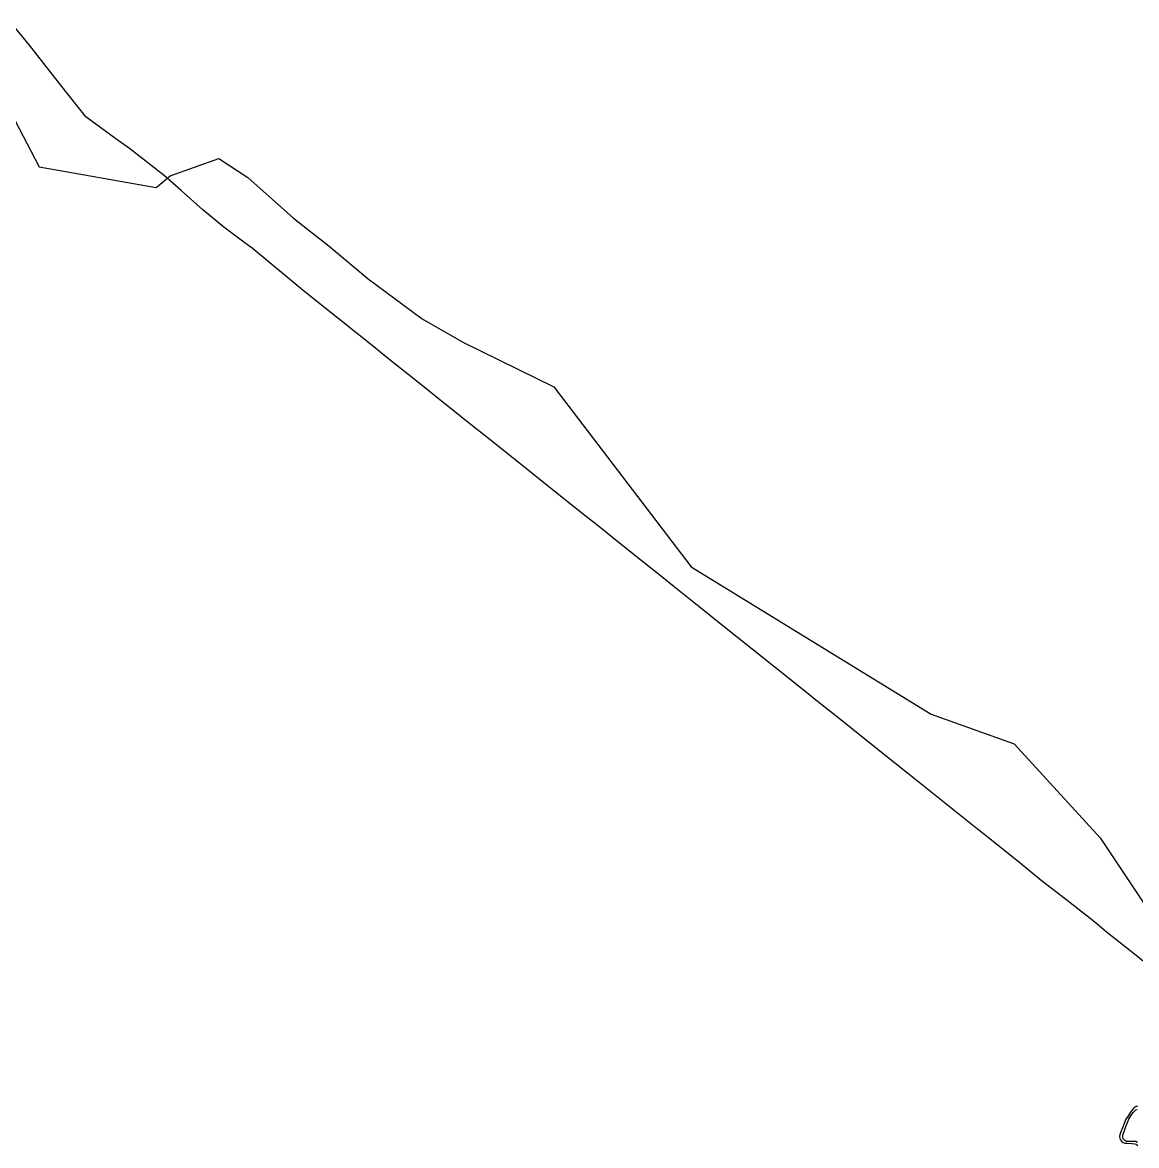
# Model space of a CAD drawing. Extents: x 283583 to 658922, y 889284 to 1241133.
# Drawn here: x 564632 to 582654, y 970215 to 988377 of the extents above; entities that cross this region are included whole.
import ezdxf

# ---------------------------------------------------------------- set-up
doc = ezdxf.new("R2010")
doc.units = 0
doc.header["$MEASUREMENT"] = 0
doc.layers.add('230 kV', color=14, linetype='Continuous')
doc.layers.add('PUNTARENAS', color=7, linetype='Continuous')

msp = doc.modelspace()

# ---------------------------------------------------------------- linework, layer by layer
at = {"layer": '230 kV'}
msp.add_lwpolyline([(582886, 973095), (582647, 973286), (582165, 973669), (581979, 973829), (581502, 974200), (581111, 974501), (580769, 974784), (580226, 975218), (580055, 975354), (579568, 975743), (579380, 975893), (578947, 976238), (578528, 976573), (578089, 976924), (577787, 977165), (577495, 977398), (577340, 977521), (576783, 977967), (576434, 978245), (575964, 978620), (575574, 978932), (575446, 979034), (575172, 979253), (574975, 979410), (574504, 979786), (574179, 980046), (573922, 980251), (573758, 980381), (573418, 980653), (572463, 981416), (572199, 981626), (571891, 981872), (571654, 982061), (570966, 982611), (570561, 982935), (570314, 983131), (569415, 983850), (569139, 984069), (568348, 984726), (568212, 984827), (567892, 985066), (567551, 985347), (567199, 985659), (566930, 985897), (566362, 986341), (566144, 986498), (565656, 986851), (565602, 986921), (565330, 987268), (564727, 988036), (564445, 988377)], dxfattribs=at)
at = {"layer": '230 kV', "color": 16}
msp.add_lwpolyline([(563997, 987767), (564901, 986041), (566797, 985711), (567022, 985895), (567811, 986176), (568277, 985872), (569014, 985210), (569594, 984762), (570224, 984231), (571096, 983585), (571769, 983201), (573230, 982486), (575447, 979574), (579334, 977191), (580676, 976710), (582068, 975190), (583699, 972740)], dxfattribs=at)
at = {"layer": 'PUNTARENAS', "color": 241}
for points in [[(582668, 970844), (582646, 970844), (582614, 970831), (582592, 970804), (582554, 970753), (582523, 970702), (582473, 970633), (582453, 970569), (582426, 970502), (582399, 970437), (582384, 970390), (582379, 970359), (582383, 970332), (582388, 970314), (582417, 970280), (582439, 970263), (582462, 970254), (582497, 970251), (582578, 970247), (582627, 970244), (582649, 970235), (582672, 970215)], [(582667, 970263), (582643, 970279), (582551, 970279), (582491, 970281), (582459, 970302), (582439, 970324), (582430, 970355), (582430, 970382), (582462, 970476), (582484, 970538), (582505, 970590), (582531, 970641), (582561, 970693), (582601, 970748), (582643, 970791), (582666, 970797)]]:
    msp.add_lwpolyline(points, dxfattribs=at)

doc.saveas('drawing.dxf')
